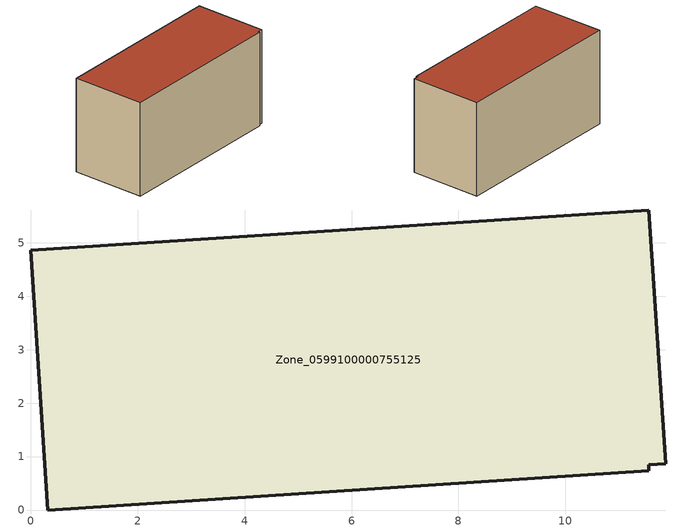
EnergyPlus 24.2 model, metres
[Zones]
Zone_0599100000755125
 floor ground (C_G): 0,4.86 11.57,5.62 11.88,0.87 11.56,0.84 11.56,0.73 0.32,0 z0
 wall outside (C_F): 11.57,5.62 0,4.86 0.32,0 11.56,0.73 11.56,0.84 11.88,0.87 11.57,5.62 z0:6.26
 roof outside (C_R): 0,4.86 0.32,0 11.56,0.73 11.56,0.84 11.88,0.87 11.57,5.62 z6.26
[BUILDING]
Pand.0599100000755125: North Axis=0; Terrain=City; Loads Convergence Tolerance Value=0.04; Temperature Convergence Tolerance Value=0.4; Solar Distribution=FullExterior; Maximum Number of Warmup Days=25; Minimum Number of Warmup Days=1
[Site:Location]
Rotterdam.The.Hague.AP_ZH_NLD Design_Conditions: Latitude=51.96; Longitude=4.45; Time Zone=1; Elevation=-4.5
[SITE:GROUNDTEMPERATURE:BUILDINGSURFACE]
18, 18, 18, 18, 18, 18, 18, 18, 18, 18, 18, 18
[MATERIAL] Thermal Absorptance=0.9; Solar Absorptance=0.7; Visible Absorptance=0.7
Name | Roughness | Thickness | Conductivity | Density | Specific Heat
G.TI.2006-2014 | MediumSmooth | 0.15 | 0.06 | 540 | 1210
F.TI.2006-2014 | Rough | 0.3 | 0.12 | 1920 | 840
R.TI.2006-2014 | MediumRough | 0.2 | 0.08 | 1500 | 1000
[CONSTRUCTION]
C_G: G.TI.2006-2014
C_F: F.TI.2006-2014
C_R: R.TI.2006-2014
[ZONE]
Zone_0599100000755125: Type=1; Multiplier=1; Ceiling Height=Autocalculate; Volume=Autocalculate; Floor Area=autocalculate; Part of Total Floor Area=Yes
[ZONEINFILTRATION:DESIGNFLOWRATE]
Infil_Zone_0599100000755125: Zone or ZoneList or Space or SpaceList=Zone_0599100000755125; Schedule=AlwaysOn; Design Flow Rate Calculation Method=Flow/Area; Flow Rate per Floor Area=0.0015; Constant Term Coefficient=1; Temperature Term Coefficient=0; Velocity Term Coefficient=0; Velocity Squared Term Coefficient=0
[HVACTEMPLATE:ZONE:IDEALLOADSAIRSYSTEM]
Zone_0599100000755125: Maximum Heating Supply Air Temperature=50; Minimum Cooling Supply Air Temperature=13; Maximum Heating Supply Air Humidity Ratio=0.0156; Minimum Cooling Supply Air Humidity Ratio=0.0077; Heating Limit=NoLimit; Cooling Limit=NoLimit; Dehumidification Control Type=ConstantSensibleHeatRatio; Cooling Sensible Heat Ratio=0.7; Dehumidification Setpoint=60; Humidification Control Type=None; Humidification Setpoint=30; Outdoor Air Method=None; Outdoor Air Flow Rate per Person=0.00944; Outdoor Air Flow Rate per Zone Floor Area=0; Outdoor Air Flow Rate per Zone=0; Demand Controlled Ventilation Type=None; Outdoor Air Economizer Type=NoEconomizer; Heat Recovery Type=None; Sensible Heat Recovery Effectiveness=0.7; Latent Heat Recovery Effectiveness=0.65
[ZONECONTROL:THERMOSTAT]
ThermostatControl_Zone_0599100000755125: Zone or ZoneList=Zone_0599100000755125; Control Type Schedule=DualSetpointControlType; Control 1=Thermostat_Zone_0599100000755125; Temperature Difference Between Cutout And Setpoint=0
[THERMOSTATSETPOINT:DUALSETPOINT]
Thermostat_Zone_0599100000755125: Heating Setpoint Temperature Schedule=HeatingSetpoint_Zone_0599100000755125; Cooling Setpoint Temperature Schedule=CoolingSetpoint_Zone_0599100000755125
[SCHEDULE:COMPACT]
HeatingSetpoint_Zone_0599100000755125: Through: 12/31, For: AllDays, Until: 24:00, 21
CoolingSetpoint_Zone_0599100000755125: Through: 12/31, For: AllDays, Until: 24:00, 24
DualSetpointControlType: Through: 12/31, For: AllDays, Until: 24:00, 4
AlwaysOn: Through: 12/31, For: AllDays, Until: 24:00, 1
